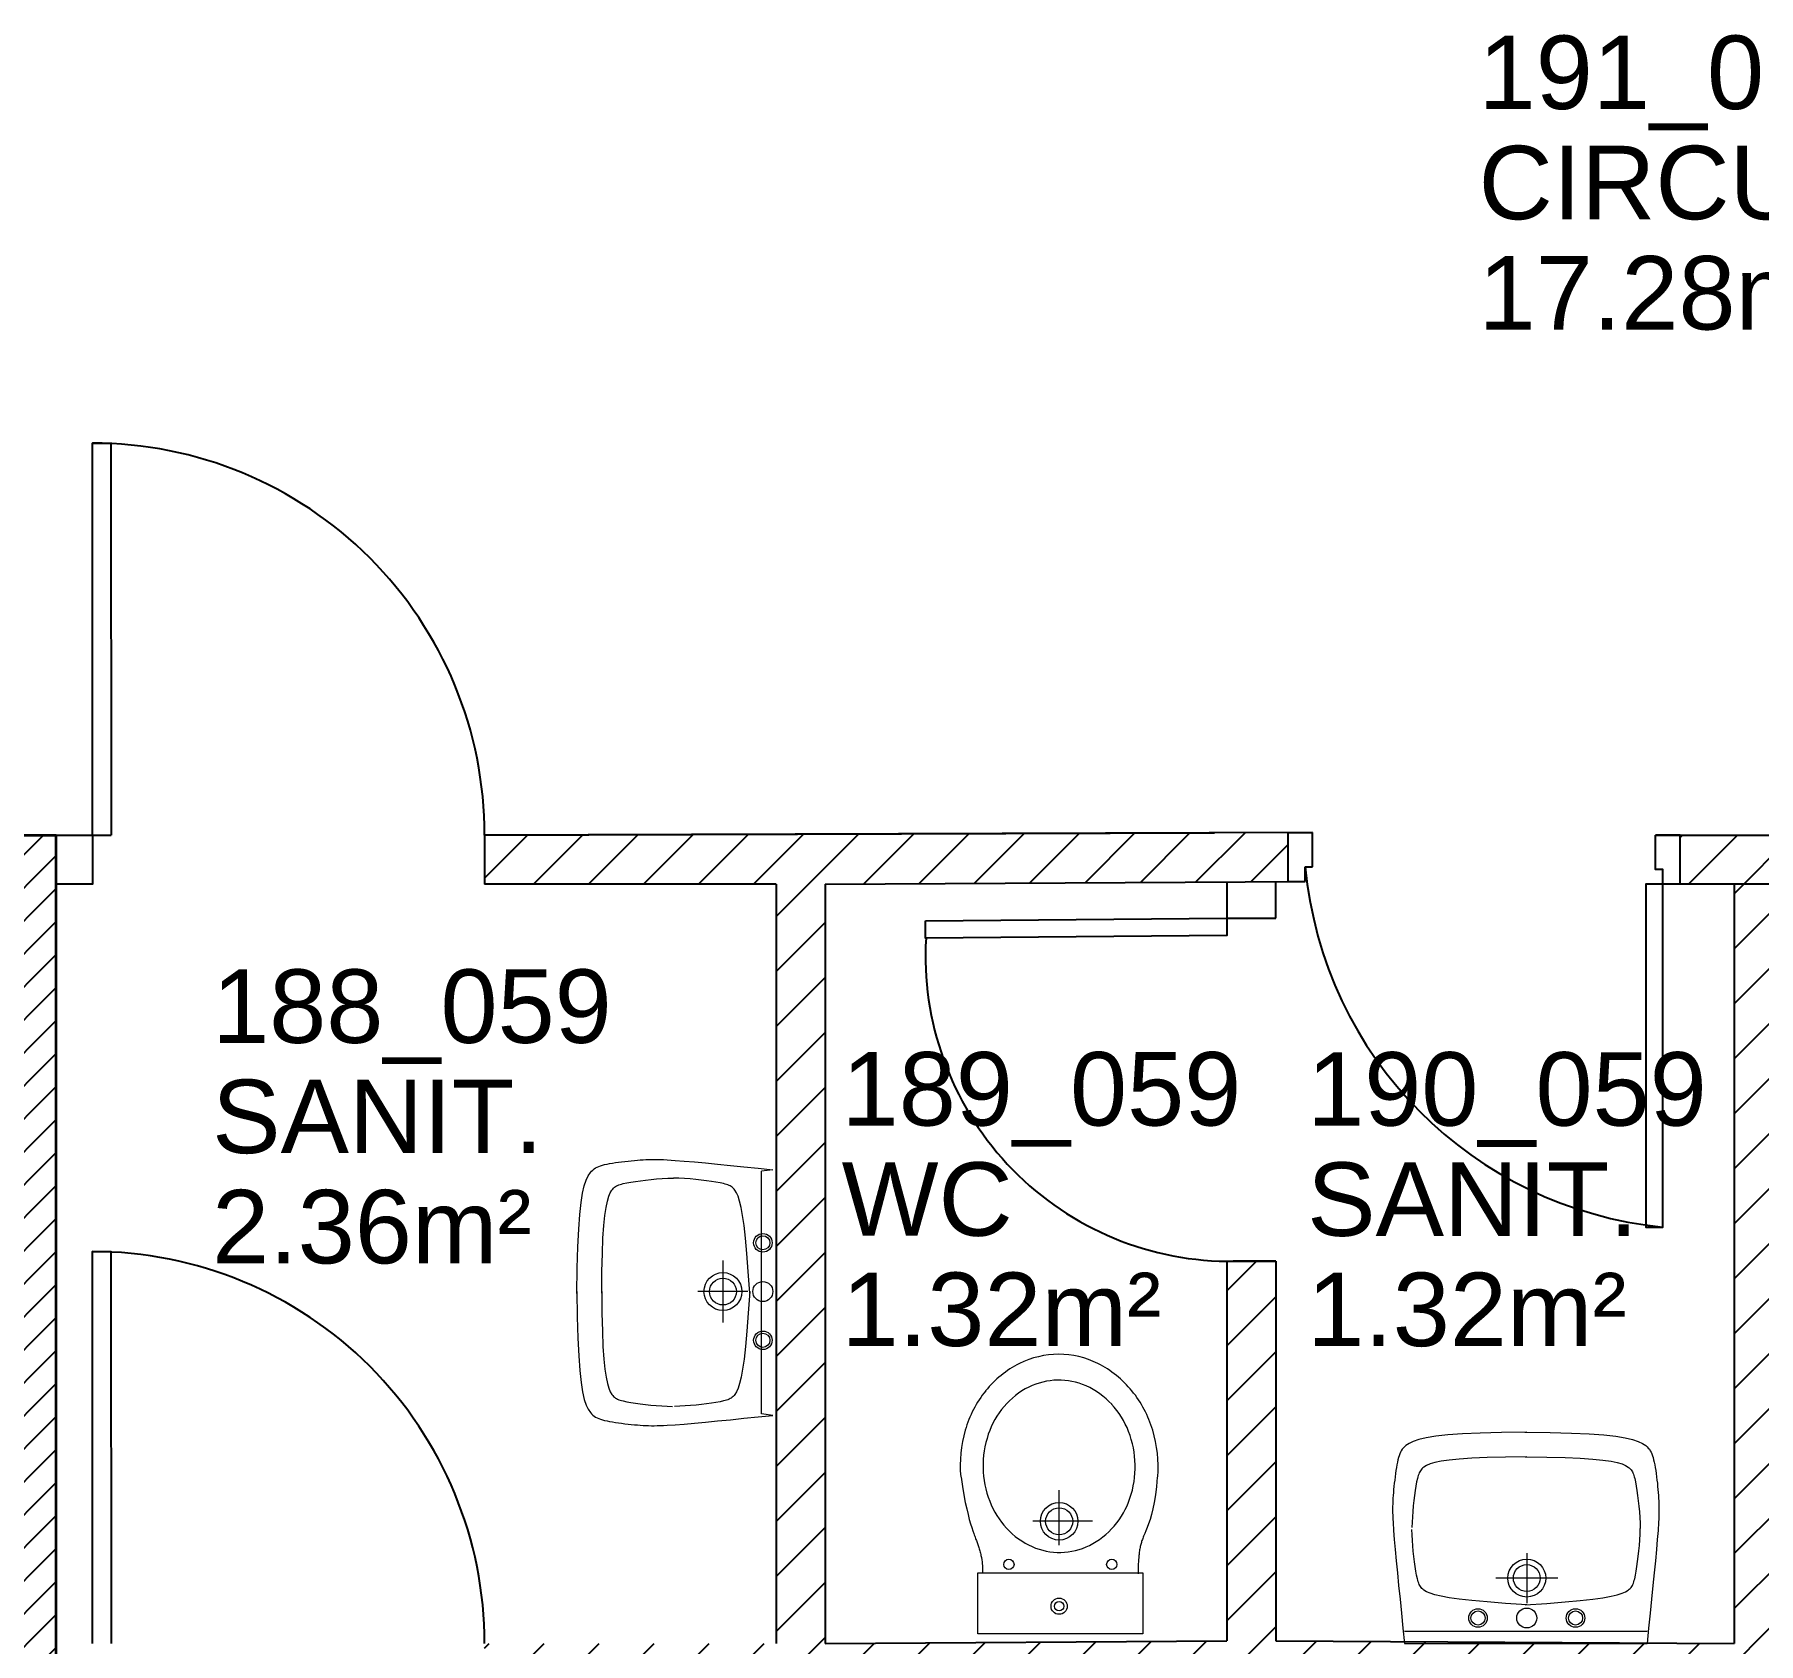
# Model space of a CAD drawing. Header units: metres. Extents: x -8 to 247, y -4 to 148.
# Drawn here: x 187.197 to 190.716, y 57.8 to 61.084 of the extents above; entities that cross this region are included whole.
import ezdxf

# ---------------------------------------------------------------- set-up
doc = ezdxf.new("R2010")
doc.units = ezdxf.units.M
doc.header["$LTSCALE"] = 5
doc.linetypes.add('CONTINU', pattern=[0])
doc.layers.get('0').update_dxf_attribs({"lineweight": 0})
for name, color, linetype in [('A_Etiqu_Local', 7, 'Continuous'), ('A_HACH_CLOIS', 7, 'CONTINU'), ('A_MUR_CLOI', 7, 'Continuous'), ('A_MURS_CLOI', 7, 'Continuous'), ('A_PORT', 7, 'Continuous')]:
    doc.layers.add(name, color=color, linetype=linetype)
doc.layers.add('A_MURS_STRU', color=7, linetype='Continuous', lineweight=35)
doc.layers.add('A_SANI', color=5, linetype='Continuous', lineweight=20)
doc.styles.add('Attribut', font='arial.ttf')

# ---------------------------------------------------------------- blocks, each defined once
blk = doc.blocks.new('A_Etiqu_Local')
at = {"style": 'Attribut', "flags": 1}
for tag, p in [('CODE_HOPITAL', (-0.4463, 1.632)), ('CODE_SITE', (-0.4463, 1.407)), ('CODE_BATIMENT', (-0.4463, 1.182)), ('CODE_SECTEUR', (-0.4463, 0.957)), ('CODE_ETAGE', (-0.4463, 0.732)), ('NOM_NORMALISE', (-0.4463, -0.843)), ('SECTEUR_ACTIVITE', (-0.4463, -1.068)), ('SOUS_SECTEUR_ACTIVITE', (-0.4463, -1.293)), ('VOLUME', (-0.4463, -1.518)), ('SERVICE', (-0.4463, -1.743)), ('CODE_UG', (-0.4463, -1.968)), ('CODE_UA', (-0.4463, -2.193)), ('CODE_POLE', (-0.4463, -2.418)), ('OCCUPANT_EXTERNE', (-0.4463, -2.643)), ('DISPONIBILITE', (-0.4463, -2.868)), ('ACCES_HANDICAPES', (-0.4463, -3.093)), ('NATURE_SOL', (-0.4463, -3.318)), ('RISQUE_LABORATOIRE', (-0.4463, -3.543)), ('AMIANTE', (-0.4463, -3.768))]:
    blk.add_attdef(tag, p, '', height=0.15, dxfattribs=at)
at = {"layer": 'A_Etiqu_Local', "style": 'Attribut'}
for tag, p in [('CODE_PIECE', (-0.4463, 0.282)), ('NOM_USAGE', (-0.4463, 0.057)), ('SURFACE', (-0.4463, -0.168))]:
    blk.add_attdef(tag, p, '', height=0.15, dxfattribs=at)

msp = doc.modelspace()

# ---------------------------------------------------------------- hatches: boundary and pattern name
at = {"layer": 'A_HACH_CLOIS'}
h = msp.add_hatch(dxfattribs=at)
h.set_pattern_fill('ANSI31', color=8, scale=0.015, style=0)
h.paths.add_polyline_path([(187.2412, 56.0495), (186.9412, 56.0495), (186.9412, 59.4495), (187.2412, 59.4495)])
h = msp.add_hatch(dxfattribs=at)
h.set_pattern_fill('ANSI31', color=8, scale=0.025, style=0)
h.paths.add_polyline_path([(187.2412, 56.0495), (189.8912, 56.0493), (189.8912, 56.1495), (188.8112, 56.1495), (188.8112, 57.6995), (189.7162, 57.6995), (189.7162, 56.9245), (189.8162, 56.9245), (189.8162, 57.6995), (190.6662, 57.6995), (190.6662, 56.0495), (190.7662, 56.0495), (190.7662, 57.6995), (191.6162, 57.6995), (191.6162, 56.9245), (191.7162, 56.9245), (191.7162, 57.6995), (192.5662, 57.6995), (192.5662, 56.1495), (191.5412, 56.1495), (191.5412, 56.0495), (192.6662, 56.0495), (192.6662, 57.6995), (194.1912, 57.6995), (194.1912, 57.7995), (192.6662, 57.7995), (192.6662, 59.3495), (192.7062, 59.3495), (192.7062, 59.4495), (191.5912, 59.4495), (191.5912, 59.3495), (192.5662, 59.3495), (192.5662, 57.7995), (190.7662, 57.7995), (190.7662, 59.3495), (190.7912, 59.3495), (190.7912, 59.4495), (190.5562, 59.4495), (190.5562, 59.3495), (190.6662, 59.3495), (190.6662, 57.7995), (189.7312, 57.8047), (189.7312, 58.5797), (189.6312, 58.5797), (189.6312, 57.8047), (188.8112, 57.7995), (188.8112, 59.3495), (189.7562, 59.3547), (189.7562, 59.4547), (188.1162, 59.4495), (188.1162, 59.3495), (188.7112, 59.3495), (188.7112, 57.7995), (188.1162, 57.7995), (188.1162, 57.6995), (188.7112, 57.6995), (188.7112, 56.1495), (187.2412, 56.1495)])

# ---------------------------------------------------------------- linework, layer by layer
at = {"layer": 'A_MUR_CLOI', "color": 8}
for p, q in [((188.1162, 59.4495), (189.6062, 59.4541)), ((188.8112, 57.7995), (189.6312, 57.8047))]:
    msp.add_line(p, q, dxfattribs=at)
msp.add_lwpolyline([(190.5062, 59.4495), (190.8412, 59.4495), (190.8412, 59.3795), (190.8262, 59.3795), (190.8262, 59.3495), (190.5212, 59.3495), (190.5212, 59.3795), (190.5062, 59.3795)], close=True, dxfattribs=at)
at = {"layer": 'A_MURS_CLOI', "color": 8, "linetype": 'Continuous'}
for p, q in [((187.2412, 59.4495), (187.3162, 59.4495)), ((187.3162, 59.4495), (187.3162, 59.3495)), ((189.8062, 59.4547), (188.1162, 59.4495)), ((188.1162, 59.4495), (188.1162, 59.3495)), ((187.3162, 59.3495), (187.2412, 59.3495)), ((188.7112, 59.3495), (188.1162, 59.3495)), ((188.7112, 59.3495), (188.7112, 57.7995)), ((188.8112, 59.3495), (189.7912, 59.3547)), ((188.8112, 59.3495), (188.8112, 57.7995)), ((189.6312, 59.3547), (189.6312, 59.2797)), ((189.7312, 59.2797), (189.7312, 59.3547)), ((190.6662, 59.3495), (190.6662, 57.7995)), ((189.6312, 59.2797), (189.7312, 59.2797)), ((189.6312, 58.5797), (189.7312, 58.5797)), ((189.6312, 58.5797), (189.6312, 57.8047)), ((189.7312, 58.5797), (189.7312, 57.8047)), ((188.8112, 57.7995), (189.6312, 57.8047)), ((189.7312, 57.8047), (190.6662, 57.7995))]:
    msp.add_line(p, q, dxfattribs=at)
at = {"layer": 'A_MURS_CLOI', "color": 8}
for p, q in [((189.7562, 59.3547), (189.7562, 59.4547)), ((190.5562, 59.3495), (190.5562, 59.4495))]:
    msp.add_line(p, q, dxfattribs=at)
at = {"layer": 'A_MURS_STRU', "color": 8}
msp.add_lwpolyline([(187.2412, 56.0495), (186.9412, 56.0495), (186.9412, 59.4495), (187.2412, 59.4495)], close=True, dxfattribs=at)
at = {"layer": 'A_PORT', "color": 8}
for p, q in [((189.7562, 59.4547), (189.8062, 59.4547)), ((189.8062, 59.3847), (189.8062, 59.4547)), ((190.5062, 59.3795), (190.5062, 59.4495)), ((190.5562, 59.4495), (190.5062, 59.4495)), ((189.7912, 59.3847), (189.8062, 59.3847)), ((189.7912, 59.3547), (189.7912, 59.3847)), ((190.5212, 59.3795), (190.5062, 59.3795)), ((190.5212, 59.3495), (190.5212, 59.3795)), ((189.7562, 59.3547), (189.7912, 59.3547)), ((190.5562, 59.3495), (190.5212, 59.3495))]:
    msp.add_line(p, q, dxfattribs=at)
at = {"layer": 'A_PORT', "color": 8, "linetype": 'Continuous'}
for points in [[(187.3162, 59.4495), (187.3159, 60.2495), (187.3534, 60.2495), (187.3537, 59.4495)], [(187.3162, 59.4495), (187.3162, 59.3495), (187.2412, 59.3495), (187.2412, 59.4495), (187.3537, 59.4495)], [(190.5212, 59.3495), (190.4862, 59.3495), (190.4862, 58.6495), (190.5212, 58.6495), (190.5212, 59.3495)], [(187.3162, 57.7995), (187.3159, 58.5995), (187.3534, 58.5995), (187.3537, 57.7995)], [(189.7312, 58.5797), (189.6437, 58.5797)]]:
    msp.add_lwpolyline(points, dxfattribs=at)
msp.add_lwpolyline([(189.0162, 59.2745), (189.6312, 59.2797), (189.6312, 59.2447), (189.0162, 59.2395)], close=True, dxfattribs=at)
for centre, radius, start, end in [((187.3162, 59.4495), 0.8, 0.0007, 90.0204), ((190.6022, 59.4599), 0.8145, 185.3004, 264.2941), ((189.6392, 59.2028), 0.6232, 176.6258, 269.2669), ((187.3162, 57.7995), 0.8, 0.0007, 90.0204)]:
    msp.add_arc(centre, radius, start, end, dxfattribs=at)
at = {"layer": 'A_SANI', "color": 8, "linetype": 'Continuous'}
for p, q in [((188.3322, 58.7609), (188.3346, 58.7636)), ((188.3346, 58.7636), (188.3371, 58.766)), ((188.3371, 58.766), (188.3398, 58.7682)), ((188.3398, 58.7682), (188.3426, 58.7701)), ((188.3426, 58.7701), (188.3457, 58.7717)), ((188.3457, 58.7717), (188.3491, 58.7732)), ((188.3491, 58.7732), (188.3527, 58.7746)), ((188.3527, 58.7746), (188.3568, 58.7758)), ((188.3568, 58.7758), (188.3612, 58.7769)), ((188.3612, 58.7769), (188.3661, 58.778)), ((188.3661, 58.778), (188.3714, 58.779)), ((188.3714, 58.779), (188.3771, 58.78)), ((188.3771, 58.78), (188.3831, 58.781)), ((188.3831, 58.781), (188.3894, 58.7819)), ((188.3894, 58.7819), (188.3959, 58.7828)), ((188.3959, 58.7828), (188.4024, 58.7836)), ((188.4024, 58.7836), (188.409, 58.7843)), ((188.409, 58.7843), (188.4155, 58.785)), ((188.4155, 58.785), (188.4219, 58.7856)), ((188.4219, 58.7856), (188.4281, 58.7862)), ((188.4281, 58.7862), (188.434, 58.7866)), ((188.434, 58.7866), (188.4397, 58.787)), ((188.4397, 58.787), (188.4453, 58.7873)), ((188.4453, 58.7873), (188.4509, 58.7875)), ((188.4509, 58.7875), (188.4566, 58.7877)), ((188.4566, 58.7877), (188.4624, 58.7877)), ((188.4624, 58.7877), (188.4684, 58.7876)), ((188.4684, 58.7876), (188.4748, 58.7874)), ((188.4748, 58.7874), (188.4816, 58.7872)), ((188.4816, 58.7872), (188.4889, 58.7868)), ((188.4889, 58.7868), (188.5053, 58.7857)), ((188.5053, 58.7857), (188.5238, 58.7843)), ((188.5238, 58.7843), (188.5445, 58.7825)), ((188.5445, 58.7825), (188.5672, 58.7804)), ((188.5672, 58.7804), (188.5916, 58.778)), ((188.5916, 58.778), (188.6177, 58.7754)), ((188.6177, 58.7754), (188.6454, 58.7726)), ((188.6454, 58.7726), (188.6744, 58.7697)), ((188.6744, 58.7697), (188.7047, 58.7666)), ((188.7047, 58.7666), (188.6811, 58.7636)), ((188.6811, 58.2682), (188.6811, 58.7636)), ((188.7112, 58.2682), (188.7112, 58.7636)), ((188.3162, 58.7189), (188.3197, 58.734)), ((188.3197, 58.734), (188.3235, 58.7455)), ((188.3235, 58.7455), (188.3277, 58.7542)), ((188.3277, 58.7542), (188.3322, 58.7609)), ((188.3777, 58.7272), (188.3795, 58.7291)), ((188.3795, 58.7291), (188.3814, 58.7308)), ((188.3814, 58.7308), (188.3833, 58.7322)), ((188.3833, 58.7322), (188.3855, 58.7335)), ((188.3855, 58.7335), (188.3877, 58.7346)), ((188.3877, 58.7346), (188.3902, 58.7356)), ((188.3902, 58.7356), (188.3929, 58.7365)), ((188.3929, 58.7365), (188.3959, 58.7374)), ((188.3959, 58.7374), (188.3991, 58.7382)), ((188.3991, 58.7382), (188.4064, 58.7398)), ((188.4064, 58.7398), (188.4148, 58.7413)), ((188.4148, 58.7413), (188.424, 58.7428)), ((188.424, 58.7428), (188.4341, 58.7442)), ((188.4341, 58.7442), (188.4447, 58.7455)), ((188.4447, 58.7455), (188.4558, 58.7467)), ((188.4558, 58.7467), (188.4672, 58.7477)), ((188.4672, 58.7477), (188.4787, 58.7485)), ((188.4787, 58.7485), (188.4902, 58.7491)), ((188.4902, 58.7491), (188.5016, 58.7495)), ((188.5129, 58.7491), (188.5015, 58.7495)), ((188.5244, 58.7485), (188.5129, 58.7491)), ((188.5359, 58.7477), (188.5244, 58.7485)), ((188.5473, 58.7467), (188.5359, 58.7477)), ((188.5584, 58.7455), (188.5473, 58.7467)), ((188.569, 58.7442), (188.5584, 58.7455)), ((188.579, 58.7428), (188.569, 58.7442)), ((188.5883, 58.7413), (188.579, 58.7428)), ((188.5967, 58.7398), (188.5883, 58.7413)), ((188.604, 58.7382), (188.5967, 58.7398)), ((188.6072, 58.7374), (188.604, 58.7382)), ((188.6101, 58.7365), (188.6072, 58.7374)), ((188.6128, 58.7356), (188.6101, 58.7365)), ((188.6153, 58.7346), (188.6128, 58.7356)), ((188.6176, 58.7335), (188.6153, 58.7346)), ((188.6197, 58.7322), (188.6176, 58.7335)), ((188.6217, 58.7308), (188.6197, 58.7322)), ((188.6235, 58.7291), (188.6217, 58.7308)), ((188.6253, 58.7272), (188.6235, 58.7291)), ((188.3104, 58.6753), (188.3131, 58.6996)), ((188.3131, 58.6996), (188.3162, 58.7189)), ((188.364, 58.6898), (188.3667, 58.7026)), ((188.3667, 58.7026), (188.3696, 58.7123)), ((188.3696, 58.7123), (188.3727, 58.7195)), ((188.3727, 58.7195), (188.376, 58.725)), ((188.376, 58.725), (188.3777, 58.7272)), ((188.627, 58.725), (188.6253, 58.7272)), ((188.6303, 58.7195), (188.627, 58.725)), ((188.6335, 58.7123), (188.6303, 58.7195)), ((188.6366, 58.7026), (188.6335, 58.7123)), ((188.6397, 58.6898), (188.6366, 58.7026)), ((188.3082, 58.6453), (188.3104, 58.6753)), ((188.3595, 58.6527), (188.3616, 58.6734)), ((188.3616, 58.6734), (188.364, 58.6898)), ((188.6426, 58.6734), (188.6397, 58.6898)), ((188.6456, 58.6527), (188.6426, 58.6734)), ((188.3064, 58.6089), (188.3082, 58.6453)), ((188.3565, 58.5959), (188.3578, 58.6271)), ((188.3578, 58.6271), (188.3595, 58.6527)), ((188.6485, 58.6271), (188.6456, 58.6527)), ((188.6514, 58.5959), (188.6485, 58.6271)), ((188.3052, 58.5654), (188.3064, 58.6089)), ((188.3556, 58.5587), (188.3565, 58.5959)), ((188.6543, 58.5587), (188.6514, 58.5959)), ((188.3044, 58.5139), (188.3052, 58.5654)), ((188.3553, 58.5147), (188.3556, 58.5587)), ((188.6026, 58.5811), (188.6026, 58.4546)), ((188.6573, 58.5147), (188.6543, 58.5587)), ((188.3044, 58.5179), (188.3052, 58.4664)), ((188.3553, 58.5181), (188.3556, 58.4741)), ((188.6536, 58.5179), (188.5515, 58.5179)), ((188.6573, 58.5181), (188.6543, 58.4741)), ((188.3052, 58.4664), (188.3064, 58.4229)), ((188.3556, 58.4741), (188.3565, 58.4369)), ((188.6543, 58.4741), (188.6514, 58.4369)), ((188.3064, 58.4229), (188.3082, 58.3865)), ((188.3565, 58.4369), (188.3578, 58.4058)), ((188.6514, 58.4369), (188.6485, 58.4058)), ((188.3082, 58.3865), (188.3104, 58.3565)), ((188.3578, 58.4058), (188.3595, 58.3802)), ((188.3595, 58.3802), (188.3616, 58.3595)), ((188.6456, 58.3802), (188.6426, 58.3595)), ((188.6485, 58.4058), (188.6456, 58.3802)), ((188.3104, 58.3565), (188.3131, 58.3322)), ((188.3616, 58.3595), (188.364, 58.343)), ((188.364, 58.343), (188.3667, 58.3303)), ((188.6397, 58.343), (188.6366, 58.3303)), ((188.6426, 58.3595), (188.6397, 58.343)), ((188.3131, 58.3322), (188.3162, 58.3129)), ((188.3162, 58.3129), (188.3197, 58.2978)), ((188.3667, 58.3303), (188.3696, 58.3206)), ((188.3696, 58.3206), (188.3727, 58.3133)), ((188.3727, 58.3133), (188.376, 58.3079)), ((188.376, 58.3079), (188.3777, 58.3057)), ((188.3777, 58.3057), (188.3795, 58.3038)), ((188.6253, 58.3057), (188.6235, 58.3038)), ((188.627, 58.3079), (188.6253, 58.3057)), ((188.6303, 58.3133), (188.627, 58.3079)), ((188.6335, 58.3206), (188.6303, 58.3133)), ((188.6366, 58.3303), (188.6335, 58.3206)), ((188.3197, 58.2978), (188.3235, 58.2863)), ((188.3235, 58.2863), (188.3277, 58.2776)), ((188.3277, 58.2776), (188.3322, 58.2709)), ((188.3322, 58.2709), (188.3346, 58.2682)), ((188.3795, 58.3038), (188.3814, 58.3021)), ((188.3814, 58.3021), (188.3833, 58.3006)), ((188.3833, 58.3006), (188.3855, 58.2994)), ((188.3855, 58.2994), (188.3877, 58.2982)), ((188.3877, 58.2982), (188.3902, 58.2972)), ((188.3902, 58.2972), (188.3929, 58.2963)), ((188.3929, 58.2963), (188.3959, 58.2955)), ((188.3959, 58.2955), (188.3991, 58.2947)), ((188.3991, 58.2947), (188.4064, 58.2931)), ((188.4064, 58.2931), (188.4147, 58.2915)), ((188.4147, 58.2915), (188.424, 58.2901)), ((188.424, 58.2901), (188.4339, 58.2886)), ((188.4339, 58.2886), (188.4444, 58.2873)), ((188.4444, 58.2873), (188.4553, 58.2862)), ((188.4553, 58.2862), (188.4664, 58.2852)), ((188.4664, 58.2852), (188.4776, 58.2844)), ((188.4776, 58.2844), (188.4886, 58.2838)), ((188.4886, 58.2838), (188.4994, 58.2834)), ((188.5145, 58.2838), (188.5037, 58.2834)), ((188.5255, 58.2844), (188.5145, 58.2838)), ((188.5367, 58.2852), (188.5255, 58.2844)), ((188.5478, 58.2862), (188.5367, 58.2852)), ((188.5586, 58.2873), (188.5478, 58.2862)), ((188.5691, 58.2886), (188.5586, 58.2873)), ((188.5791, 58.2901), (188.5691, 58.2886)), ((188.5883, 58.2915), (188.5791, 58.2901)), ((188.5967, 58.2931), (188.5883, 58.2915)), ((188.604, 58.2947), (188.5967, 58.2931)), ((188.6072, 58.2955), (188.604, 58.2947)), ((188.6101, 58.2963), (188.6072, 58.2955)), ((188.6128, 58.2972), (188.6101, 58.2963)), ((188.6153, 58.2982), (188.6128, 58.2972)), ((188.6176, 58.2994), (188.6153, 58.2982)), ((188.6197, 58.3006), (188.6176, 58.2994)), ((188.6217, 58.3021), (188.6197, 58.3006)), ((188.6235, 58.3038), (188.6217, 58.3021)), ((188.3346, 58.2682), (188.3371, 58.2658)), ((188.3371, 58.2658), (188.3398, 58.2636)), ((188.3398, 58.2636), (188.3426, 58.2617)), ((188.3426, 58.2617), (188.3457, 58.2601)), ((188.3457, 58.2601), (188.3491, 58.2586)), ((188.3491, 58.2586), (188.3527, 58.2572)), ((188.3527, 58.2572), (188.3568, 58.256)), ((188.3568, 58.256), (188.3612, 58.2549)), ((188.3612, 58.2549), (188.3661, 58.2538)), ((188.3661, 58.2538), (188.3714, 58.2528)), ((188.3714, 58.2528), (188.3771, 58.2518)), ((188.3771, 58.2518), (188.3831, 58.2508)), ((188.3831, 58.2508), (188.3894, 58.2499)), ((188.3894, 58.2499), (188.3959, 58.249)), ((188.3959, 58.249), (188.4024, 58.2482)), ((188.4024, 58.2482), (188.409, 58.2475)), ((188.409, 58.2475), (188.4155, 58.2468)), ((188.4155, 58.2468), (188.4219, 58.2462)), ((188.4219, 58.2462), (188.4281, 58.2456)), ((188.4281, 58.2456), (188.434, 58.2452)), ((188.434, 58.2452), (188.4397, 58.2448)), ((188.4397, 58.2448), (188.4453, 58.2445)), ((188.4453, 58.2445), (188.4509, 58.2443)), ((188.4509, 58.2443), (188.4566, 58.2441)), ((188.4566, 58.2441), (188.4624, 58.2441)), ((188.4624, 58.2441), (188.4684, 58.2442)), ((188.4684, 58.2442), (188.4748, 58.2444)), ((188.4748, 58.2444), (188.4816, 58.2446)), ((188.4816, 58.2446), (188.4889, 58.245)), ((188.4889, 58.245), (188.5053, 58.2461)), ((188.5053, 58.2461), (188.5238, 58.2475)), ((188.5238, 58.2475), (188.5445, 58.2493)), ((188.5445, 58.2493), (188.5672, 58.2514)), ((188.5672, 58.2514), (188.5916, 58.2538)), ((188.5916, 58.2538), (188.6177, 58.2564)), ((188.6177, 58.2564), (188.6454, 58.2592)), ((188.6454, 58.2592), (188.6744, 58.2621)), ((188.6744, 58.2621), (188.7047, 58.2651)), ((188.7047, 58.2651), (188.6811, 58.2682)), ((189.9935, 58.201), (189.9911, 58.1985)), ((189.9963, 58.2034), (189.9935, 58.201)), ((190.0029, 58.2079), (189.9963, 58.2034)), ((190.0116, 58.2121), (190.0029, 58.2079)), ((190.0231, 58.216), (190.0116, 58.2121)), ((190.0382, 58.2195), (190.0231, 58.216)), ((190.0575, 58.2225), (190.0382, 58.2195)), ((190.0818, 58.2252), (190.0575, 58.2225)), ((190.1118, 58.2274), (190.0818, 58.2252)), ((190.1482, 58.2292), (190.1118, 58.2274)), ((190.1918, 58.2305), (190.1482, 58.2292)), ((190.2432, 58.2312), (190.1918, 58.2305)), ((190.2393, 58.2312), (190.2907, 58.2305)), ((190.2907, 58.2305), (190.3342, 58.2292)), ((190.3342, 58.2292), (190.3707, 58.2274)), ((190.3707, 58.2274), (190.4006, 58.2252)), ((190.4006, 58.2252), (190.4249, 58.2225)), ((190.4249, 58.2225), (190.4443, 58.2195)), ((190.4443, 58.2195), (190.4593, 58.216)), ((190.4593, 58.216), (190.4709, 58.2121)), ((190.4709, 58.2121), (190.4796, 58.2079)), ((190.4796, 58.2079), (190.4862, 58.2034)), ((190.4862, 58.2034), (190.4889, 58.201)), ((190.4889, 58.201), (190.4913, 58.1985)), ((189.9791, 58.1696), (189.9781, 58.1643)), ((189.9802, 58.1744), (189.9791, 58.1696)), ((189.9813, 58.1789), (189.9802, 58.1744)), ((189.9826, 58.1829), (189.9813, 58.1789)), ((189.9839, 58.1866), (189.9826, 58.1829)), ((189.9854, 58.1899), (189.9839, 58.1866)), ((189.9871, 58.193), (189.9854, 58.1899)), ((189.989, 58.1959), (189.9871, 58.193)), ((189.9911, 58.1985), (189.989, 58.1959)), ((190.0459, 58.1661), (190.0386, 58.1629)), ((190.0556, 58.169), (190.0459, 58.1661)), ((190.0684, 58.1717), (190.0556, 58.169)), ((190.0848, 58.174), (190.0684, 58.1717)), ((190.1055, 58.1761), (190.0848, 58.174)), ((190.1311, 58.1778), (190.1055, 58.1761)), ((190.1622, 58.1791), (190.1311, 58.1778)), ((190.1995, 58.18), (190.1622, 58.1791)), ((190.2434, 58.1804), (190.1995, 58.18)), ((190.2401, 58.1804), (190.284, 58.18)), ((190.284, 58.18), (190.3213, 58.1791)), ((190.3213, 58.1791), (190.3524, 58.1778)), ((190.3524, 58.1778), (190.378, 58.1761)), ((190.378, 58.1761), (190.3987, 58.174)), ((190.3987, 58.174), (190.4152, 58.1717)), ((190.4152, 58.1717), (190.4279, 58.169)), ((190.4279, 58.169), (190.4376, 58.1661)), ((190.4376, 58.1661), (190.4449, 58.1629)), ((190.4913, 58.1985), (190.4935, 58.1959)), ((190.4935, 58.1959), (190.4954, 58.193)), ((190.4954, 58.193), (190.4971, 58.1899)), ((190.4971, 58.1899), (190.4986, 58.1866)), ((190.4986, 58.1866), (190.4999, 58.1829)), ((190.4999, 58.1829), (190.5011, 58.1789)), ((190.5011, 58.1789), (190.5022, 58.1744)), ((190.5022, 58.1744), (190.5033, 58.1696)), ((190.5033, 58.1696), (190.5043, 58.1643)), ((189.0886, 58.1393), (189.0915, 58.12)), ((189.489, 58.1393), (189.4873, 58.12)), ((189.9736, 58.1332), (189.9728, 58.1266)), ((189.9744, 58.1398), (189.9736, 58.1332)), ((189.9752, 58.1462), (189.9744, 58.1398)), ((189.9761, 58.1525), (189.9752, 58.1462)), ((189.9771, 58.1585), (189.9761, 58.1525)), ((189.9781, 58.1643), (189.9771, 58.1585)), ((190.02, 58.1366), (190.0184, 58.1293)), ((190.0208, 58.1398), (190.02, 58.1366)), ((190.0217, 58.1427), (190.0208, 58.1398)), ((190.0226, 58.1454), (190.0217, 58.1427)), ((190.0236, 58.1479), (190.0226, 58.1454)), ((190.0247, 58.1502), (190.0236, 58.1479)), ((190.026, 58.1523), (190.0247, 58.1502)), ((190.0274, 58.1543), (190.026, 58.1523)), ((190.0291, 58.1561), (190.0274, 58.1543)), ((190.031, 58.1579), (190.0291, 58.1561)), ((190.0332, 58.1596), (190.031, 58.1579)), ((190.0386, 58.1629), (190.0332, 58.1596)), ((190.4449, 58.1629), (190.4503, 58.1596)), ((190.4503, 58.1596), (190.4525, 58.1579)), ((190.4525, 58.1579), (190.4544, 58.1561)), ((190.4544, 58.1561), (190.4561, 58.1543)), ((190.4561, 58.1543), (190.4575, 58.1523)), ((190.4575, 58.1523), (190.4588, 58.1502)), ((190.4588, 58.1502), (190.4599, 58.1479)), ((190.4599, 58.1479), (190.4609, 58.1454)), ((190.4609, 58.1454), (190.4618, 58.1427)), ((190.4618, 58.1427), (190.4627, 58.1398)), ((190.4627, 58.1398), (190.4635, 58.1366)), ((190.4635, 58.1366), (190.4651, 58.1293)), ((190.5043, 58.1643), (190.5053, 58.1585)), ((190.5053, 58.1585), (190.5063, 58.1525)), ((190.5063, 58.1525), (190.5072, 58.1462)), ((190.5072, 58.1462), (190.5081, 58.1398)), ((190.5081, 58.1398), (190.5089, 58.1332)), ((190.5089, 58.1332), (190.5097, 58.1266)), ((189.0915, 58.12), (189.0944, 58.1028)), ((189.0944, 58.1028), (189.0973, 58.0876)), ((189.2888, 58.0002), (189.2888, 58.1125)), ((189.4852, 58.1028), (189.4827, 58.0876)), ((189.4873, 58.12), (189.4852, 58.1028)), ((189.9701, 58.0959), (189.9698, 58.0903)), ((189.9705, 58.1016), (189.9701, 58.0959)), ((189.9709, 58.1076), (189.9705, 58.1016)), ((189.9715, 58.1137), (189.9709, 58.1076)), ((189.9721, 58.1201), (189.9715, 58.1137)), ((189.9728, 58.1266), (189.9721, 58.1201)), ((190.014, 58.1017), (190.0127, 58.0912)), ((190.0154, 58.1117), (190.014, 58.1017)), ((190.0169, 58.1209), (190.0154, 58.1117)), ((190.0184, 58.1293), (190.0169, 58.1209)), ((190.4651, 58.1293), (190.4666, 58.1209)), ((190.4666, 58.1209), (190.4681, 58.1116)), ((190.4681, 58.1116), (190.4695, 58.1016)), ((190.4695, 58.1016), (190.4708, 58.0909)), ((190.5097, 58.1266), (190.5103, 58.1201)), ((190.5103, 58.1201), (190.511, 58.1137)), ((190.511, 58.1137), (190.5115, 58.1076)), ((190.5115, 58.1076), (190.512, 58.1016)), ((190.512, 58.1016), (190.5124, 58.0959)), ((190.5124, 58.0959), (190.5127, 58.0903)), ((189.0973, 58.0876), (189.1001, 58.0743)), ((189.1001, 58.0743), (189.1028, 58.0626)), ((189.1028, 58.0626), (189.1054, 58.0525)), ((189.4772, 58.0626), (189.4743, 58.0525)), ((189.4801, 58.0743), (189.4772, 58.0626)), ((189.4827, 58.0876), (189.4801, 58.0743)), ((189.9695, 58.0791), (189.9694, 58.0733)), ((189.9694, 58.0733), (189.9695, 58.0672)), ((189.9696, 58.0847), (189.9695, 58.0791)), ((189.9695, 58.0672), (189.9697, 58.0608)), ((189.9698, 58.0903), (189.9696, 58.0847)), ((189.9697, 58.0608), (189.97, 58.054)), ((190.0105, 58.0692), (190.0097, 58.0581)), ((190.0115, 58.0803), (190.0105, 58.0692)), ((190.0127, 58.0912), (190.0115, 58.0803)), ((190.4708, 58.0909), (190.472, 58.0799)), ((190.472, 58.0799), (190.473, 58.0685)), ((190.473, 58.0685), (190.4738, 58.057)), ((190.5128, 58.0608), (190.5125, 58.054)), ((190.5127, 58.0903), (190.5129, 58.0847)), ((190.5129, 58.0672), (190.5128, 58.0608)), ((190.5129, 58.0847), (190.513, 58.0791)), ((190.513, 58.0733), (190.5129, 58.0672)), ((190.513, 58.0791), (190.513, 58.0733)), ((189.1054, 58.0525), (189.108, 58.0437)), ((189.108, 58.0437), (189.1103, 58.0361)), ((189.1103, 58.0361), (189.1126, 58.0295)), ((189.1126, 58.0295), (189.1146, 58.0238)), ((189.3571, 58.049), (189.2351, 58.049)), ((189.4659, 58.0295), (189.4635, 58.0238)), ((189.4686, 58.0361), (189.4659, 58.0295)), ((189.4714, 58.0437), (189.4686, 58.0361)), ((189.4743, 58.0525), (189.4714, 58.0437)), ((189.97, 58.054), (189.9703, 58.0467)), ((189.9703, 58.0467), (189.9714, 58.0304)), ((189.9714, 58.0304), (189.9728, 58.0118)), ((190.0091, 58.047), (190.0087, 58.0363)), ((190.0091, 58.0212), (190.0087, 58.032)), ((190.0097, 58.0581), (190.0091, 58.047)), ((190.4738, 58.057), (190.4745, 58.0455)), ((190.4745, 58.0455), (190.4748, 58.0341)), ((190.4745, 58.0228), (190.4748, 58.0341)), ((190.5111, 58.0304), (190.5096, 58.0118)), ((190.5121, 58.0467), (190.5111, 58.0304)), ((190.5125, 58.054), (190.5121, 58.0467)), ((189.1146, 58.0238), (189.1156, 58.0212)), ((189.1156, 58.0212), (189.1165, 58.0187)), ((189.1165, 58.0187), (189.1173, 58.0164)), ((189.1173, 58.0164), (189.1182, 58.0142)), ((189.1182, 58.0142), (189.119, 58.012)), ((189.119, 58.012), (189.1198, 58.0099)), ((189.1198, 58.0099), (189.1205, 58.0079)), ((189.1205, 58.0079), (189.1213, 58.0058)), ((189.1213, 58.0058), (189.122, 58.0038)), ((189.122, 58.0038), (189.1228, 58.0017)), ((189.1228, 58.0017), (189.1235, 57.9996)), ((189.1235, 57.9996), (189.1242, 57.9974)), ((189.1242, 57.9974), (189.1249, 57.9952)), ((189.1249, 57.9952), (189.1256, 57.9929)), ((189.1256, 57.9929), (189.1263, 57.9907)), ((189.1263, 57.9907), (189.127, 57.9884)), ((189.4531, 57.9907), (189.4527, 57.9884)), ((189.4535, 57.9929), (189.4531, 57.9907)), ((189.4539, 57.9952), (189.4535, 57.9929)), ((189.4544, 57.9974), (189.4539, 57.9952)), ((189.4549, 57.9996), (189.4544, 57.9974)), ((189.4554, 58.0017), (189.4549, 57.9996)), ((189.456, 58.0038), (189.4554, 58.0017)), ((189.4566, 58.0058), (189.456, 58.0038)), ((189.4572, 58.0079), (189.4566, 58.0058)), ((189.4579, 58.0099), (189.4572, 58.0079)), ((189.4587, 58.012), (189.4579, 58.0099)), ((189.4595, 58.0142), (189.4587, 58.012)), ((189.4604, 58.0164), (189.4595, 58.0142)), ((189.4613, 58.0187), (189.4604, 58.0164)), ((189.4624, 58.0212), (189.4613, 58.0187)), ((189.4635, 58.0238), (189.4624, 58.0212)), ((189.9728, 58.0118), (189.9746, 57.9911)), ((189.9746, 57.9911), (189.9768, 57.9685)), ((190.0097, 58.0101), (190.0091, 58.0212)), ((190.0105, 57.999), (190.0097, 58.0101)), ((190.0115, 57.9879), (190.0105, 57.999)), ((190.472, 57.9884), (190.473, 57.9997)), ((190.473, 57.9997), (190.4738, 58.0113)), ((190.4738, 58.0113), (190.4745, 58.0228)), ((190.5078, 57.9911), (190.5057, 57.9685)), ((190.5096, 58.0118), (190.5078, 57.9911)), ((189.127, 57.9884), (189.1276, 57.9861)), ((189.1276, 57.9861), (189.1282, 57.9838)), ((189.1282, 57.9838), (189.1288, 57.9815)), ((189.1288, 57.9815), (189.1293, 57.9793)), ((189.1293, 57.9793), (189.1301, 57.9749)), ((189.1301, 57.9749), (189.1309, 57.9706)), ((189.1309, 57.9706), (189.1314, 57.9665)), ((189.1314, 57.9665), (189.1318, 57.9625)), ((189.1318, 57.9625), (189.1321, 57.9588)), ((189.1321, 57.9588), (189.1323, 57.9553)), ((189.1323, 57.9553), (189.1324, 57.9521)), ((189.45, 57.9548), (189.4499, 57.9512)), ((189.4501, 57.9585), (189.45, 57.9548)), ((189.4503, 57.9624), (189.4501, 57.9585)), ((189.4505, 57.9664), (189.4503, 57.9624)), ((189.4507, 57.9706), (189.4505, 57.9664)), ((189.4511, 57.9749), (189.4507, 57.9706)), ((189.4515, 57.9793), (189.4511, 57.9749)), ((189.4518, 57.9815), (189.4515, 57.9793)), ((189.4521, 57.9838), (189.4518, 57.9815)), ((189.4524, 57.9861), (189.4521, 57.9838)), ((189.4527, 57.9884), (189.4524, 57.9861)), ((189.9768, 57.9685), (189.9791, 57.944)), ((190.0127, 57.977), (190.0115, 57.9879)), ((190.014, 57.9665), (190.0127, 57.977)), ((190.0154, 57.9566), (190.014, 57.9665)), ((190.0169, 57.9473), (190.0154, 57.9566)), ((190.2432, 57.9841), (190.2432, 57.882)), ((190.4666, 57.9474), (190.4681, 57.9566)), ((190.4681, 57.9566), (190.4695, 57.9667)), ((190.4695, 57.9667), (190.4708, 57.9773)), ((190.4708, 57.9773), (190.472, 57.9884)), ((190.5057, 57.9685), (190.5033, 57.944)), ((189.1228, 57.8195), (189.1228, 57.944)), ((189.1228, 57.944), (189.4597, 57.944)), ((189.1324, 57.9521), (189.1325, 57.9491)), ((189.1325, 57.9491), (189.1325, 57.9464)), ((189.1325, 57.9464), (189.1325, 57.944)), ((189.4499, 57.9512), (189.4499, 57.9478)), ((189.4499, 57.9478), (189.4499, 57.9446)), ((189.4499, 57.9446), (189.4499, 57.9416)), ((189.4597, 57.944), (189.4597, 57.8195)), ((189.9791, 57.944), (189.9817, 57.9179)), ((190.0184, 57.939), (190.0169, 57.9473)), ((190.02, 57.9317), (190.0184, 57.939)), ((190.0208, 57.9285), (190.02, 57.9317)), ((190.0217, 57.9255), (190.0208, 57.9285)), ((190.0226, 57.9228), (190.0217, 57.9255)), ((190.0236, 57.9203), (190.0226, 57.9228)), ((190.0247, 57.9181), (190.0236, 57.9203)), ((190.3064, 57.9331), (190.18, 57.9331)), ((190.4588, 57.9181), (190.4599, 57.9203)), ((190.4599, 57.9203), (190.4609, 57.9228)), ((190.4609, 57.9228), (190.4618, 57.9255)), ((190.4618, 57.9255), (190.4627, 57.9285)), ((190.4627, 57.9285), (190.4635, 57.9317)), ((190.4635, 57.9317), (190.4651, 57.939)), ((190.4651, 57.939), (190.4666, 57.9474)), ((190.5033, 57.944), (190.5007, 57.9179)), ((189.9817, 57.9179), (189.9845, 57.8903)), ((189.9845, 57.8903), (189.9874, 57.8612)), ((190.026, 57.9159), (190.0247, 57.9181)), ((190.0274, 57.914), (190.026, 57.9159)), ((190.0291, 57.9121), (190.0274, 57.914)), ((190.031, 57.9103), (190.0291, 57.9121)), ((190.0332, 57.9086), (190.031, 57.9103)), ((190.0386, 57.9053), (190.0332, 57.9086)), ((190.0459, 57.9021), (190.0386, 57.9053)), ((190.0556, 57.899), (190.0459, 57.9021)), ((190.0684, 57.896), (190.0556, 57.899)), ((190.0848, 57.893), (190.0684, 57.896)), ((190.1055, 57.8901), (190.0848, 57.893)), ((190.1311, 57.8872), (190.1055, 57.8901)), ((190.1622, 57.8843), (190.1311, 57.8872)), ((190.1995, 57.8813), (190.1622, 57.8843)), ((190.284, 57.8813), (190.3213, 57.8843)), ((190.3213, 57.8843), (190.3524, 57.8872)), ((190.3524, 57.8872), (190.378, 57.8901)), ((190.378, 57.8901), (190.3987, 57.893)), ((190.3987, 57.893), (190.4152, 57.896)), ((190.4152, 57.896), (190.4279, 57.899)), ((190.4279, 57.899), (190.4376, 57.9021)), ((190.4376, 57.9021), (190.4449, 57.9053)), ((190.4449, 57.9053), (190.4503, 57.9086)), ((190.4503, 57.9086), (190.4525, 57.9103)), ((190.4525, 57.9103), (190.4544, 57.9121)), ((190.4544, 57.9121), (190.4561, 57.914)), ((190.4561, 57.914), (190.4575, 57.9159)), ((190.4575, 57.9159), (190.4588, 57.9181)), ((190.4979, 57.8903), (190.495, 57.8612)), ((190.5007, 57.9179), (190.4979, 57.8903)), ((189.9874, 57.8612), (189.9905, 57.8309)), ((190.2434, 57.8784), (190.1995, 57.8813)), ((190.2401, 57.8784), (190.284, 57.8813)), ((190.495, 57.8612), (190.492, 57.8309)), ((189.4597, 57.8195), (189.1228, 57.8195)), ((189.9905, 57.8309), (189.9936, 57.7995)), ((189.9936, 57.8244), (190.4889, 57.8244)), ((190.492, 57.8309), (190.4889, 57.7995)), ((189.9936, 57.7995), (190.4889, 57.7995))]:
    msp.add_line(p, q, dxfattribs=at)
for centre, radius in [((188.6841, 58.6174), 0.0189), ((188.6841, 58.6174), 0.0144), ((188.6026, 58.5179), 0.0387), ((188.6026, 58.5179), 0.0274), ((188.6841, 58.5179), 0.0204), ((188.6841, 58.4184), 0.0189), ((188.6841, 58.4184), 0.0144), ((189.2888, 58.049), 0.0383), ((189.2888, 58.049), 0.0276), ((189.1862, 57.9611), 0.0105), ((189.3962, 57.9611), 0.0105), ((190.2432, 57.9331), 0.0387), ((190.2432, 57.9331), 0.0274), ((189.2888, 57.8757), 0.0166), ((189.2888, 57.8757), 0.00963), ((189.2888, 57.8757), 0.000007), ((190.1437, 57.8516), 0.0189), ((190.1437, 57.8516), 0.0144), ((190.2432, 57.8516), 0.0204), ((190.3427, 57.8516), 0.0189), ((190.3427, 57.8516), 0.0144)]:
    msp.add_circle(centre, radius, dxfattribs=at)
for centre, radius, start, end in [((189.2877, 58.2111), 0.1787, 89.9993, 116.6223), ((189.2877, 58.2103), 0.1796, 63.4817, 90.0003), ((189.3003, 58.186), 0.2069, 116.6231, 141.3377), ((189.2742, 58.1832), 0.2098, 38.9784, 63.481), ((189.32, 58.1703), 0.232, 141.3378, 163.7798), ((189.297, 58.1812), 0.1581, 116.3104, 139.7326), ((189.288, 58.1994), 0.1377, 66.0617, 116.3104), ((189.2797, 58.1808), 0.1581, 42.6392, 66.0614), ((189.2548, 58.1675), 0.2348, 16.6997, 38.9787), ((189.3108, 58.1695), 0.1761, 139.7317, 161.0893), ((189.2664, 58.1686), 0.1761, 21.2818, 42.6394), ((189.3465, 58.1626), 0.2596, 163.7793, 184.9804), ((189.3321, 58.1622), 0.1986, 161.0893, 201.2801), ((189.2454, 58.1604), 0.1986, 341.0901, 21.2461), ((189.2307, 58.1603), 0.26, 355.5366, 16.6993), ((189.2668, 58.1531), 0.1761, 319.7317, 341.0893), ((189.3111, 58.154), 0.1761, 201.2818, 222.6394), ((189.2978, 58.1418), 0.1581, 222.6397, 246.0619), ((189.2805, 58.1415), 0.1581, 296.3099, 319.7321), ((189.2896, 58.1232), 0.1377, 246.0617, 296.3338)]:
    msp.add_arc(centre, radius, start, end, dxfattribs=at)

# ---------------------------------------------------------------- block references
at = {"layer": 'A_Etiqu_Local', "color": 8}
ref = msp.add_blockref('A_Etiqu_Local', (190.5912, 60.6495), dxfattribs=at)
ref.add_attrib('CODE_PIECE', '191_061', (190.1449, 60.9315), dxfattribs={"height": 0.15, "style": 'Attribut'})
ref.add_attrib('NOM_USAGE', 'CIRCULATION', (190.1449, 60.7065), dxfattribs={"height": 0.15, "style": 'Attribut'})
ref.add_attrib('SURFACE', '17.28m²', (190.1449, 60.4815), dxfattribs={"height": 0.15, "style": 'Attribut'})
ref = msp.add_blockref('A_Etiqu_Local', (188.0063, 58.7434), dxfattribs=at)
ref.add_attrib('CODE_PIECE', '188_059', (187.56, 59.0254), dxfattribs={"height": 0.15, "style": 'Attribut'})
ref.add_attrib('NOM_USAGE', 'SANIT.', (187.56, 58.8004), dxfattribs={"height": 0.15, "style": 'Attribut'})
ref.add_attrib('SURFACE', '2.36m²', (187.56, 58.5754), dxfattribs={"height": 0.15, "style": 'Attribut'})
ref = msp.add_blockref('A_Etiqu_Local', (189.2912, 58.5748), dxfattribs=at)
ref.add_attrib('CODE_PIECE', '189_059', (188.8449, 58.8567), dxfattribs={"height": 0.15, "style": 'Attribut'})
ref.add_attrib('NOM_USAGE', 'WC', (188.8449, 58.6317), dxfattribs={"height": 0.15, "style": 'Attribut'})
ref.add_attrib('SURFACE', '1.32m²', (188.8449, 58.4067), dxfattribs={"height": 0.15, "style": 'Attribut'})
ref = msp.add_blockref('A_Etiqu_Local', (190.2412, 58.5745), dxfattribs=at)
ref.add_attrib('CODE_PIECE', '190_059', (189.7949, 58.8565), dxfattribs={"height": 0.15, "style": 'Attribut'})
ref.add_attrib('NOM_USAGE', 'SANIT.', (189.7949, 58.6315), dxfattribs={"height": 0.15, "style": 'Attribut'})
ref.add_attrib('SURFACE', '1.32m²', (189.7949, 58.4065), dxfattribs={"height": 0.15, "style": 'Attribut'})

doc.saveas('drawing.dxf')
